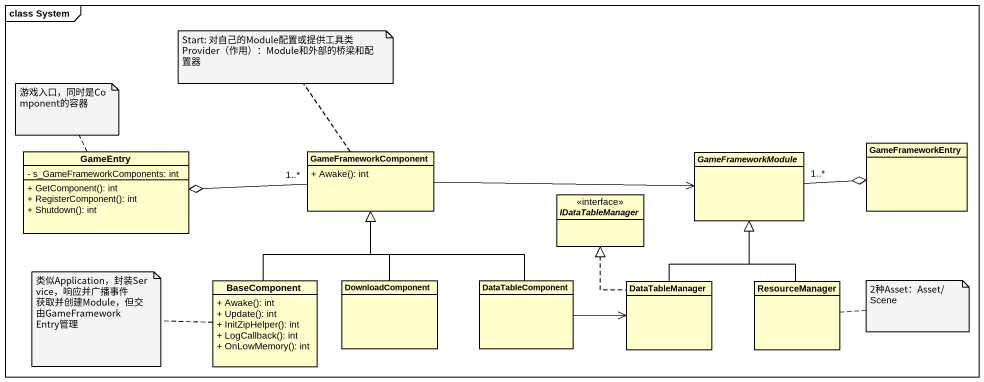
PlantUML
@startuml
mainframe class System
hide circle
hide empty members
skinparam classAttributeIconSize 0
class GameEntry {
  - s_GameFrameworkComponents: int
  + GetComponent(): int
  + RegisterComponent(): int
  + Shutdown(): int
}
class GameFrameworkComponent {
  + Awake(): int
}
abstract class GameFrameworkModule
class GameFrameworkEntry
interface IDataTableManager
class BaseComponent {
  + Awake(): int
  + Update(): int
  + InitZipHelper(): int
  + LogCallback(): int
  + OnLowMemory(): int
}
class DownloadComponent
class DataTableComponent
class DataTableManager
class ResourceManager
GameFrameworkComponent "1..*" -left-o GameEntry
GameFrameworkComponent -right-> GameFrameworkModule
GameFrameworkModule "1..*" -right-o GameFrameworkEntry
BaseComponent -up-|> GameFrameworkComponent
DownloadComponent -up-|> GameFrameworkComponent
DataTableComponent -up-|> GameFrameworkComponent
DataTableManager -up-|> GameFrameworkModule
DataTableManager .up.|> IDataTableManager
DataTableManager <-left- DataTableComponent
ResourceManager -up-|> GameFrameworkModule
note top of GameFrameworkComponent
  Start: 对自己的Module配置或提供工具类
  Provider（作用）：Module和外部的桥梁和配置器
end note
note top of GameEntry : 游戏入口，同时是Component的容器
note left of BaseComponent
  类似Application，封装Service，响应并广播事件
  获取并创建Module，但交由GameFrameworkEntry管理
end note
note right of ResourceManager : 2种Asset：Asset/Scene
@enduml
